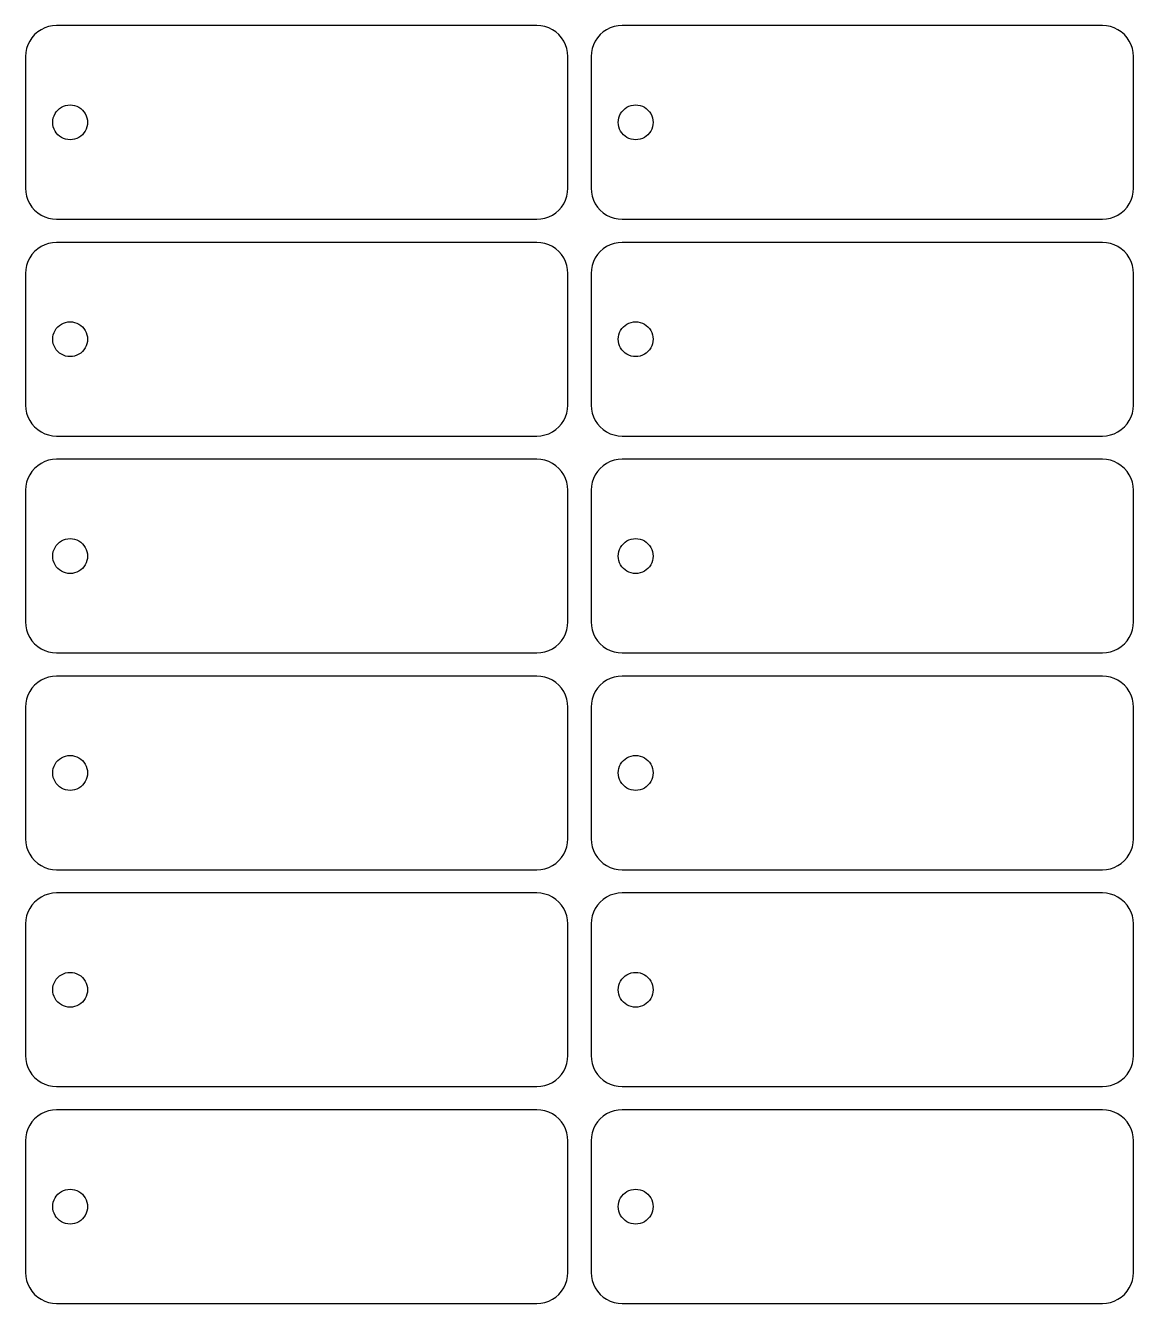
# Model space of a CAD drawing. Header units: metres. Extents: x 5 to 294, y 30 to 195.
# Drawn here: x 5 to 148, y 30 to 195 of the extents above; entities that cross this region are included whole.
import ezdxf

# ---------------------------------------------------------------- set-up
doc = ezdxf.new("R2010")
doc.units = ezdxf.units.M

msp = doc.modelspace()

# ---------------------------------------------------------------- linework, layer by layer
for p, q in [((7.96472, 194.864), (7.46927, 194.696)), ((8.47789, 194.966), (7.96472, 194.864)), ((9, 195), (8.47789, 194.966)), ((71, 195), (9, 195)), ((71.5221, 194.966), (71, 195)), ((72.0353, 194.864), (71.5221, 194.966)), ((72.5307, 194.696), (72.0353, 194.864)), ((80.9647, 194.864), (80.4693, 194.696)), ((81.4779, 194.966), (80.9647, 194.864)), ((82, 195), (81.4779, 194.966)), ((144, 195), (82, 195)), ((144.522, 194.966), (144, 195)), ((145.035, 194.864), (144.522, 194.966)), ((145.531, 194.696), (145.035, 194.864)), ((5.82658, 193.435), (5.5359, 193)), ((6.17157, 193.828), (5.82658, 193.435)), ((6.56496, 194.173), (6.17157, 193.828)), ((7, 194.464), (6.56496, 194.173)), ((7.46927, 194.696), (7, 194.464)), ((73, 194.464), (72.5307, 194.696)), ((73.435, 194.173), (73, 194.464)), ((73.8284, 193.828), (73.435, 194.173)), ((74.1734, 193.435), (73.8284, 193.828)), ((74.4641, 193), (74.1734, 193.435)), ((78.8266, 193.435), (78.5359, 193)), ((79.1716, 193.828), (78.8266, 193.435)), ((79.565, 194.173), (79.1716, 193.828)), ((80, 194.464), (79.565, 194.173)), ((80.4693, 194.696), (80, 194.464)), ((146, 194.464), (145.531, 194.696)), ((146.435, 194.173), (146, 194.464)), ((146.828, 193.828), (146.435, 194.173)), ((147.173, 193.435), (146.828, 193.828)), ((147.464, 193), (147.173, 193.435)), ((5.03423, 191.522), (5, 191)), ((5.13629, 192.035), (5.03423, 191.522)), ((5.30449, 192.531), (5.13629, 192.035)), ((5.5359, 193), (5.30449, 192.531)), ((74.6955, 192.531), (74.4641, 193)), ((74.8637, 192.035), (74.6955, 192.531)), ((74.9658, 191.522), (74.8637, 192.035)), ((75, 191), (74.9658, 191.522)), ((78.0342, 191.522), (78, 191)), ((78.1363, 192.035), (78.0342, 191.522)), ((78.3045, 192.531), (78.1363, 192.035)), ((78.5359, 193), (78.3045, 192.531)), ((147.696, 192.531), (147.464, 193)), ((147.864, 192.035), (147.696, 192.531)), ((147.966, 191.522), (147.864, 192.035)), ((148, 191), (147.966, 191.522)), ((5, 191), (5, 174)), ((75, 174), (75, 191)), ((78, 191), (78, 174)), ((148, 174), (148, 191)), ((8.57666, 183.082), (8.67126, 183.361)), ((8.67126, 183.361), (8.80144, 183.625)), ((8.80144, 183.625), (8.96495, 183.87)), ((8.96495, 183.87), (9.159, 184.091)), ((9.159, 184.091), (9.38028, 184.285)), ((9.38028, 184.285), (9.625, 184.449)), ((9.625, 184.449), (9.88896, 184.579)), ((9.88896, 184.579), (10.1676, 184.673)), ((10.1676, 184.673), (10.4563, 184.731)), ((10.4563, 184.731), (10.75, 184.75)), ((10.75, 184.75), (11.0437, 184.731)), ((11.0437, 184.731), (11.3323, 184.673)), ((11.3323, 184.673), (11.611, 184.579)), ((11.611, 184.579), (11.875, 184.449)), ((11.875, 184.449), (12.1197, 184.285)), ((12.1197, 184.285), (12.341, 184.091)), ((12.341, 184.091), (12.535, 183.87)), ((12.535, 183.87), (12.6985, 183.625)), ((12.6985, 183.625), (12.8287, 183.361)), ((12.8287, 183.361), (12.9233, 183.082)), ((81.5767, 183.082), (81.6713, 183.361)), ((81.6713, 183.361), (81.8014, 183.625)), ((81.8014, 183.625), (81.965, 183.87)), ((81.965, 183.87), (82.159, 184.091)), ((82.159, 184.091), (82.3803, 184.285)), ((82.3803, 184.285), (82.625, 184.449)), ((82.625, 184.449), (82.889, 184.579)), ((82.889, 184.579), (83.1676, 184.673)), ((83.1676, 184.673), (83.4563, 184.731)), ((83.4563, 184.731), (83.75, 184.75)), ((83.75, 184.75), (84.0437, 184.731)), ((84.0437, 184.731), (84.3323, 184.673)), ((84.3323, 184.673), (84.611, 184.579)), ((84.611, 184.579), (84.875, 184.449)), ((84.875, 184.449), (85.1197, 184.285)), ((85.1197, 184.285), (85.341, 184.091)), ((85.341, 184.091), (85.535, 183.87)), ((85.535, 183.87), (85.6985, 183.625)), ((85.6985, 183.625), (85.8287, 183.361)), ((85.8287, 183.361), (85.9233, 183.082)), ((8.5, 182.5), (8.51924, 182.794)), ((8.51924, 182.206), (8.5, 182.5)), ((8.51924, 182.794), (8.57666, 183.082)), ((8.57666, 181.918), (8.51924, 182.206)), ((8.67126, 181.639), (8.57666, 181.918)), ((8.80144, 181.375), (8.67126, 181.639)), ((12.8287, 181.639), (12.6985, 181.375)), ((12.9233, 181.918), (12.8287, 181.639)), ((12.9233, 183.082), (12.9807, 182.794)), ((12.9807, 182.206), (12.9233, 181.918)), ((12.9807, 182.794), (13, 182.5)), ((13, 182.5), (12.9807, 182.206)), ((81.5, 182.5), (81.5192, 182.794)), ((81.5192, 182.206), (81.5, 182.5)), ((81.5192, 182.794), (81.5767, 183.082)), ((81.5767, 181.918), (81.5192, 182.206)), ((81.6713, 181.639), (81.5767, 181.918)), ((81.8014, 181.375), (81.6713, 181.639)), ((85.8287, 181.639), (85.6985, 181.375)), ((85.9233, 181.918), (85.8287, 181.639)), ((85.9233, 183.082), (85.9807, 182.794)), ((85.9807, 182.206), (85.9233, 181.918)), ((85.9807, 182.794), (86, 182.5)), ((86, 182.5), (85.9807, 182.206)), ((8.96495, 181.13), (8.80144, 181.375)), ((9.159, 180.909), (8.96495, 181.13)), ((9.38028, 180.715), (9.159, 180.909)), ((9.625, 180.551), (9.38028, 180.715)), ((9.88896, 180.421), (9.625, 180.551)), ((10.1676, 180.327), (9.88896, 180.421)), ((10.4563, 180.269), (10.1676, 180.327)), ((10.75, 180.25), (10.4563, 180.269)), ((11.0437, 180.269), (10.75, 180.25)), ((11.3323, 180.327), (11.0437, 180.269)), ((11.611, 180.421), (11.3323, 180.327)), ((11.875, 180.551), (11.611, 180.421)), ((12.1197, 180.715), (11.875, 180.551)), ((12.341, 180.909), (12.1197, 180.715)), ((12.535, 181.13), (12.341, 180.909)), ((12.6985, 181.375), (12.535, 181.13)), ((81.965, 181.13), (81.8014, 181.375)), ((82.159, 180.909), (81.965, 181.13)), ((82.3803, 180.715), (82.159, 180.909)), ((82.625, 180.551), (82.3803, 180.715)), ((82.889, 180.421), (82.625, 180.551)), ((83.1676, 180.327), (82.889, 180.421)), ((83.4563, 180.269), (83.1676, 180.327)), ((83.75, 180.25), (83.4563, 180.269)), ((84.0437, 180.269), (83.75, 180.25)), ((84.3323, 180.327), (84.0437, 180.269)), ((84.611, 180.421), (84.3323, 180.327)), ((84.875, 180.551), (84.611, 180.421)), ((85.1197, 180.715), (84.875, 180.551)), ((85.341, 180.909), (85.1197, 180.715)), ((85.535, 181.13), (85.341, 180.909)), ((85.6985, 181.375), (85.535, 181.13)), ((5, 174), (5.03423, 173.478)), ((5.03423, 173.478), (5.13629, 172.965)), ((74.8637, 172.965), (74.9658, 173.478)), ((74.9658, 173.478), (75, 174)), ((78, 174), (78.0342, 173.478)), ((78.0342, 173.478), (78.1363, 172.965)), ((147.864, 172.965), (147.966, 173.478)), ((147.966, 173.478), (148, 174)), ((5.13629, 172.965), (5.30449, 172.469)), ((5.30449, 172.469), (5.5359, 172)), ((5.5359, 172), (5.82658, 171.565)), ((74.1734, 171.565), (74.4641, 172)), ((74.4641, 172), (74.6955, 172.469)), ((74.6955, 172.469), (74.8637, 172.965)), ((78.1363, 172.965), (78.3045, 172.469)), ((78.3045, 172.469), (78.5359, 172)), ((78.5359, 172), (78.8266, 171.565)), ((147.173, 171.565), (147.464, 172)), ((147.464, 172), (147.696, 172.469)), ((147.696, 172.469), (147.864, 172.965)), ((5.82658, 171.565), (6.17157, 171.172)), ((6.17157, 171.172), (6.56496, 170.827)), ((6.56496, 170.827), (7, 170.536)), ((7, 170.536), (7.46927, 170.304)), ((7.46927, 170.304), (7.96472, 170.136)), ((7.96472, 170.136), (8.47789, 170.034)), ((8.47789, 170.034), (9, 170)), ((9, 170), (71, 170)), ((71, 170), (71.5221, 170.034)), ((71.5221, 170.034), (72.0353, 170.136)), ((72.0353, 170.136), (72.5307, 170.304)), ((72.5307, 170.304), (73, 170.536)), ((73, 170.536), (73.435, 170.827)), ((73.435, 170.827), (73.8284, 171.172)), ((73.8284, 171.172), (74.1734, 171.565)), ((78.8266, 171.565), (79.1716, 171.172)), ((79.1716, 171.172), (79.565, 170.827)), ((79.565, 170.827), (80, 170.536)), ((80, 170.536), (80.4693, 170.304)), ((80.4693, 170.304), (80.9647, 170.136)), ((80.9647, 170.136), (81.4779, 170.034)), ((81.4779, 170.034), (82, 170)), ((82, 170), (144, 170)), ((144, 170), (144.522, 170.034)), ((144.522, 170.034), (145.035, 170.136)), ((145.035, 170.136), (145.531, 170.304)), ((145.531, 170.304), (146, 170.536)), ((146, 170.536), (146.435, 170.827)), ((146.435, 170.827), (146.828, 171.172)), ((146.828, 171.172), (147.173, 171.565)), ((7.46927, 166.696), (7, 166.464)), ((7.96472, 166.864), (7.46927, 166.696)), ((8.47789, 166.966), (7.96472, 166.864)), ((9, 167), (8.47789, 166.966)), ((71, 167), (9, 167)), ((71.5221, 166.966), (71, 167)), ((72.0353, 166.864), (71.5221, 166.966)), ((72.5307, 166.696), (72.0353, 166.864)), ((73, 166.464), (72.5307, 166.696)), ((80.4693, 166.696), (80, 166.464)), ((80.9647, 166.864), (80.4693, 166.696)), ((81.4779, 166.966), (80.9647, 166.864)), ((82, 167), (81.4779, 166.966)), ((144, 167), (82, 167)), ((144.522, 166.966), (144, 167)), ((145.035, 166.864), (144.522, 166.966)), ((145.531, 166.696), (145.035, 166.864)), ((146, 166.464), (145.531, 166.696)), ((5.5359, 165), (5.30449, 164.531)), ((5.82658, 165.435), (5.5359, 165)), ((6.17157, 165.828), (5.82658, 165.435)), ((6.56496, 166.173), (6.17157, 165.828)), ((7, 166.464), (6.56496, 166.173)), ((73.435, 166.173), (73, 166.464)), ((73.8284, 165.828), (73.435, 166.173)), ((74.1734, 165.435), (73.8284, 165.828)), ((74.4641, 165), (74.1734, 165.435)), ((74.6955, 164.531), (74.4641, 165)), ((78.5359, 165), (78.3045, 164.531)), ((78.8266, 165.435), (78.5359, 165)), ((79.1716, 165.828), (78.8266, 165.435)), ((79.565, 166.173), (79.1716, 165.828)), ((80, 166.464), (79.565, 166.173)), ((146.435, 166.173), (146, 166.464)), ((146.828, 165.828), (146.435, 166.173)), ((147.173, 165.435), (146.828, 165.828)), ((147.464, 165), (147.173, 165.435)), ((147.696, 164.531), (147.464, 165)), ((5.03423, 163.522), (5, 163)), ((5.13629, 164.035), (5.03423, 163.522)), ((5.30449, 164.531), (5.13629, 164.035)), ((74.8637, 164.035), (74.6955, 164.531)), ((74.9658, 163.522), (74.8637, 164.035)), ((75, 163), (74.9658, 163.522)), ((78.0342, 163.522), (78, 163)), ((78.1363, 164.035), (78.0342, 163.522)), ((78.3045, 164.531), (78.1363, 164.035)), ((147.864, 164.035), (147.696, 164.531)), ((147.966, 163.522), (147.864, 164.035)), ((148, 163), (147.966, 163.522)), ((5, 163), (5, 146)), ((75, 146), (75, 163)), ((78, 163), (78, 146)), ((148, 146), (148, 163)), ((10.4563, 156.731), (10.75, 156.75)), ((10.75, 156.75), (11.0437, 156.731)), ((83.4563, 156.731), (83.75, 156.75)), ((83.75, 156.75), (84.0437, 156.731)), ((8.57666, 155.082), (8.67126, 155.361)), ((8.67126, 155.361), (8.80144, 155.625)), ((8.80144, 155.625), (8.96495, 155.87)), ((8.96495, 155.87), (9.159, 156.091)), ((9.159, 156.091), (9.38028, 156.285)), ((9.38028, 156.285), (9.625, 156.449)), ((9.625, 156.449), (9.88896, 156.579)), ((9.88896, 156.579), (10.1676, 156.673)), ((10.1676, 156.673), (10.4563, 156.731)), ((11.0437, 156.731), (11.3323, 156.673)), ((11.3323, 156.673), (11.611, 156.579)), ((11.611, 156.579), (11.875, 156.449)), ((11.875, 156.449), (12.1197, 156.285)), ((12.1197, 156.285), (12.341, 156.091)), ((12.341, 156.091), (12.535, 155.87)), ((12.535, 155.87), (12.6985, 155.625)), ((12.6985, 155.625), (12.8287, 155.361)), ((12.8287, 155.361), (12.9233, 155.082)), ((81.5767, 155.082), (81.6713, 155.361)), ((81.6713, 155.361), (81.8014, 155.625)), ((81.8014, 155.625), (81.965, 155.87)), ((81.965, 155.87), (82.159, 156.091)), ((82.159, 156.091), (82.3803, 156.285)), ((82.3803, 156.285), (82.625, 156.449)), ((82.625, 156.449), (82.889, 156.579)), ((82.889, 156.579), (83.1676, 156.673)), ((83.1676, 156.673), (83.4563, 156.731)), ((84.0437, 156.731), (84.3323, 156.673)), ((84.3323, 156.673), (84.611, 156.579)), ((84.611, 156.579), (84.875, 156.449)), ((84.875, 156.449), (85.1197, 156.285)), ((85.1197, 156.285), (85.341, 156.091)), ((85.341, 156.091), (85.535, 155.87)), ((85.535, 155.87), (85.6985, 155.625)), ((85.6985, 155.625), (85.8287, 155.361)), ((85.8287, 155.361), (85.9233, 155.082)), ((8.5, 154.5), (8.51924, 154.794)), ((8.51924, 154.206), (8.5, 154.5)), ((8.51924, 154.794), (8.57666, 155.082)), ((8.57666, 153.918), (8.51924, 154.206)), ((8.67126, 153.639), (8.57666, 153.918)), ((8.80144, 153.375), (8.67126, 153.639)), ((12.8287, 153.639), (12.6985, 153.375)), ((12.9233, 153.918), (12.8287, 153.639)), ((12.9233, 155.082), (12.9807, 154.794)), ((12.9807, 154.206), (12.9233, 153.918)), ((12.9807, 154.794), (13, 154.5)), ((13, 154.5), (12.9807, 154.206)), ((81.5, 154.5), (81.5192, 154.794)), ((81.5192, 154.206), (81.5, 154.5)), ((81.5192, 154.794), (81.5767, 155.082)), ((81.5767, 153.918), (81.5192, 154.206)), ((81.6713, 153.639), (81.5767, 153.918)), ((81.8014, 153.375), (81.6713, 153.639)), ((85.8287, 153.639), (85.6985, 153.375)), ((85.9233, 153.918), (85.8287, 153.639)), ((85.9233, 155.082), (85.9807, 154.794)), ((85.9807, 154.206), (85.9233, 153.918)), ((85.9807, 154.794), (86, 154.5)), ((86, 154.5), (85.9807, 154.206)), ((8.96495, 153.13), (8.80144, 153.375)), ((9.159, 152.909), (8.96495, 153.13)), ((9.38028, 152.715), (9.159, 152.909)), ((9.625, 152.551), (9.38028, 152.715)), ((9.88896, 152.421), (9.625, 152.551)), ((10.1676, 152.327), (9.88896, 152.421)), ((10.4563, 152.269), (10.1676, 152.327)), ((10.75, 152.25), (10.4563, 152.269)), ((11.0437, 152.269), (10.75, 152.25)), ((11.3323, 152.327), (11.0437, 152.269)), ((11.611, 152.421), (11.3323, 152.327)), ((11.875, 152.551), (11.611, 152.421)), ((12.1197, 152.715), (11.875, 152.551)), ((12.341, 152.909), (12.1197, 152.715)), ((12.535, 153.13), (12.341, 152.909)), ((12.6985, 153.375), (12.535, 153.13)), ((81.965, 153.13), (81.8014, 153.375)), ((82.159, 152.909), (81.965, 153.13)), ((82.3803, 152.715), (82.159, 152.909)), ((82.625, 152.551), (82.3803, 152.715)), ((82.889, 152.421), (82.625, 152.551)), ((83.1676, 152.327), (82.889, 152.421)), ((83.4563, 152.269), (83.1676, 152.327)), ((83.75, 152.25), (83.4563, 152.269)), ((84.0437, 152.269), (83.75, 152.25)), ((84.3323, 152.327), (84.0437, 152.269)), ((84.611, 152.421), (84.3323, 152.327)), ((84.875, 152.551), (84.611, 152.421)), ((85.1197, 152.715), (84.875, 152.551)), ((85.341, 152.909), (85.1197, 152.715)), ((85.535, 153.13), (85.341, 152.909)), ((85.6985, 153.375), (85.535, 153.13)), ((5, 146), (5.03423, 145.478)), ((5.03423, 145.478), (5.13629, 144.965)), ((74.8637, 144.965), (74.9658, 145.478)), ((74.9658, 145.478), (75, 146)), ((78, 146), (78.0342, 145.478)), ((78.0342, 145.478), (78.1363, 144.965)), ((147.864, 144.965), (147.966, 145.478)), ((147.966, 145.478), (148, 146)), ((5.13629, 144.965), (5.30449, 144.469)), ((5.30449, 144.469), (5.5359, 144)), ((5.5359, 144), (5.82658, 143.565)), ((5.82658, 143.565), (6.17157, 143.172)), ((73.8284, 143.172), (74.1734, 143.565)), ((74.1734, 143.565), (74.4641, 144)), ((74.4641, 144), (74.6955, 144.469)), ((74.6955, 144.469), (74.8637, 144.965)), ((78.1363, 144.965), (78.3045, 144.469)), ((78.3045, 144.469), (78.5359, 144)), ((78.5359, 144), (78.8266, 143.565)), ((78.8266, 143.565), (79.1716, 143.172)), ((146.828, 143.172), (147.173, 143.565)), ((147.173, 143.565), (147.464, 144)), ((147.464, 144), (147.696, 144.469)), ((147.696, 144.469), (147.864, 144.965)), ((6.17157, 143.172), (6.56496, 142.827)), ((6.56496, 142.827), (7, 142.536)), ((7, 142.536), (7.46927, 142.304)), ((7.46927, 142.304), (7.96472, 142.136)), ((7.96472, 142.136), (8.47789, 142.034)), ((8.47789, 142.034), (9, 142)), ((9, 142), (71, 142)), ((71, 142), (71.5221, 142.034)), ((71.5221, 142.034), (72.0353, 142.136)), ((72.0353, 142.136), (72.5307, 142.304)), ((72.5307, 142.304), (73, 142.536)), ((73, 142.536), (73.435, 142.827)), ((73.435, 142.827), (73.8284, 143.172)), ((79.1716, 143.172), (79.565, 142.827)), ((79.565, 142.827), (80, 142.536)), ((80, 142.536), (80.4693, 142.304)), ((80.4693, 142.304), (80.9647, 142.136)), ((80.9647, 142.136), (81.4779, 142.034)), ((81.4779, 142.034), (82, 142)), ((82, 142), (144, 142)), ((144, 142), (144.522, 142.034)), ((144.522, 142.034), (145.035, 142.136)), ((145.035, 142.136), (145.531, 142.304)), ((145.531, 142.304), (146, 142.536)), ((146, 142.536), (146.435, 142.827)), ((146.435, 142.827), (146.828, 143.172)), ((7.46927, 138.696), (7, 138.464)), ((7.96472, 138.864), (7.46927, 138.696)), ((8.47789, 138.966), (7.96472, 138.864)), ((9, 139), (8.47789, 138.966)), ((71, 139), (9, 139)), ((71.5221, 138.966), (71, 139)), ((72.0353, 138.864), (71.5221, 138.966)), ((72.5307, 138.696), (72.0353, 138.864)), ((73, 138.464), (72.5307, 138.696)), ((80.4693, 138.696), (80, 138.464)), ((80.9647, 138.864), (80.4693, 138.696)), ((81.4779, 138.966), (80.9647, 138.864)), ((82, 139), (81.4779, 138.966)), ((144, 139), (82, 139)), ((144.522, 138.966), (144, 139)), ((145.035, 138.864), (144.522, 138.966)), ((145.531, 138.696), (145.035, 138.864)), ((146, 138.464), (145.531, 138.696)), ((5.5359, 137), (5.30449, 136.531)), ((5.82658, 137.435), (5.5359, 137)), ((6.17157, 137.828), (5.82658, 137.435)), ((6.56496, 138.173), (6.17157, 137.828)), ((7, 138.464), (6.56496, 138.173)), ((73.435, 138.173), (73, 138.464)), ((73.8284, 137.828), (73.435, 138.173)), ((74.1734, 137.435), (73.8284, 137.828)), ((74.4641, 137), (74.1734, 137.435)), ((74.6955, 136.531), (74.4641, 137)), ((78.5359, 137), (78.3045, 136.531)), ((78.8266, 137.435), (78.5359, 137)), ((79.1716, 137.828), (78.8266, 137.435)), ((79.565, 138.173), (79.1716, 137.828)), ((80, 138.464), (79.565, 138.173)), ((146.435, 138.173), (146, 138.464)), ((146.828, 137.828), (146.435, 138.173)), ((147.173, 137.435), (146.828, 137.828)), ((147.464, 137), (147.173, 137.435)), ((147.696, 136.531), (147.464, 137)), ((5.03423, 135.522), (5, 135)), ((5.13629, 136.035), (5.03423, 135.522)), ((5.30449, 136.531), (5.13629, 136.035)), ((74.8637, 136.035), (74.6955, 136.531)), ((74.9658, 135.522), (74.8637, 136.035)), ((75, 135), (74.9658, 135.522)), ((78.0342, 135.522), (78, 135)), ((78.1363, 136.035), (78.0342, 135.522)), ((78.3045, 136.531), (78.1363, 136.035)), ((147.864, 136.035), (147.696, 136.531)), ((147.966, 135.522), (147.864, 136.035)), ((148, 135), (147.966, 135.522)), ((5, 135), (5, 118)), ((75, 118), (75, 135)), ((78, 135), (78, 118)), ((148, 118), (148, 135)), ((10.1676, 128.673), (10.4563, 128.731)), ((10.4563, 128.731), (10.75, 128.75)), ((10.75, 128.75), (11.0437, 128.731)), ((11.0437, 128.731), (11.3323, 128.673)), ((83.1676, 128.673), (83.4563, 128.731)), ((83.4563, 128.731), (83.75, 128.75)), ((83.75, 128.75), (84.0437, 128.731)), ((84.0437, 128.731), (84.3323, 128.673)), ((8.51924, 126.794), (8.57666, 127.082)), ((8.57666, 127.082), (8.67126, 127.361)), ((8.67126, 127.361), (8.80144, 127.625)), ((8.80144, 127.625), (8.96495, 127.87)), ((8.96495, 127.87), (9.159, 128.091)), ((9.159, 128.091), (9.38028, 128.285)), ((9.38028, 128.285), (9.625, 128.449)), ((9.625, 128.449), (9.88896, 128.579)), ((9.88896, 128.579), (10.1676, 128.673)), ((11.3323, 128.673), (11.611, 128.579)), ((11.611, 128.579), (11.875, 128.449)), ((11.875, 128.449), (12.1197, 128.285)), ((12.1197, 128.285), (12.341, 128.091)), ((12.341, 128.091), (12.535, 127.87)), ((12.535, 127.87), (12.6985, 127.625)), ((12.6985, 127.625), (12.8287, 127.361)), ((12.8287, 127.361), (12.9233, 127.082)), ((12.9233, 127.082), (12.9807, 126.794)), ((81.5192, 126.794), (81.5767, 127.082)), ((81.5767, 127.082), (81.6713, 127.361)), ((81.6713, 127.361), (81.8014, 127.625)), ((81.8014, 127.625), (81.965, 127.87)), ((81.965, 127.87), (82.159, 128.091)), ((82.159, 128.091), (82.3803, 128.285)), ((82.3803, 128.285), (82.625, 128.449)), ((82.625, 128.449), (82.889, 128.579)), ((82.889, 128.579), (83.1676, 128.673)), ((84.3323, 128.673), (84.611, 128.579)), ((84.611, 128.579), (84.875, 128.449)), ((84.875, 128.449), (85.1197, 128.285)), ((85.1197, 128.285), (85.341, 128.091)), ((85.341, 128.091), (85.535, 127.87)), ((85.535, 127.87), (85.6985, 127.625)), ((85.6985, 127.625), (85.8287, 127.361)), ((85.8287, 127.361), (85.9233, 127.082)), ((85.9233, 127.082), (85.9807, 126.794)), ((8.5, 126.5), (8.51924, 126.794)), ((8.51924, 126.206), (8.5, 126.5)), ((8.57666, 125.918), (8.51924, 126.206)), ((8.67126, 125.639), (8.57666, 125.918)), ((8.80144, 125.375), (8.67126, 125.639)), ((12.8287, 125.639), (12.6985, 125.375)), ((12.9233, 125.918), (12.8287, 125.639)), ((12.9807, 126.206), (12.9233, 125.918)), ((12.9807, 126.794), (13, 126.5)), ((13, 126.5), (12.9807, 126.206)), ((81.5, 126.5), (81.5192, 126.794)), ((81.5192, 126.206), (81.5, 126.5)), ((81.5767, 125.918), (81.5192, 126.206)), ((81.6713, 125.639), (81.5767, 125.918)), ((81.8014, 125.375), (81.6713, 125.639)), ((85.8287, 125.639), (85.6985, 125.375)), ((85.9233, 125.918), (85.8287, 125.639)), ((85.9807, 126.206), (85.9233, 125.918)), ((85.9807, 126.794), (86, 126.5)), ((86, 126.5), (85.9807, 126.206)), ((8.96495, 125.13), (8.80144, 125.375)), ((9.159, 124.909), (8.96495, 125.13)), ((9.38028, 124.715), (9.159, 124.909)), ((9.625, 124.551), (9.38028, 124.715)), ((9.88896, 124.421), (9.625, 124.551)), ((10.1676, 124.327), (9.88896, 124.421)), ((10.4563, 124.269), (10.1676, 124.327)), ((10.75, 124.25), (10.4563, 124.269)), ((11.0437, 124.269), (10.75, 124.25)), ((11.3323, 124.327), (11.0437, 124.269)), ((11.611, 124.421), (11.3323, 124.327)), ((11.875, 124.551), (11.611, 124.421)), ((12.1197, 124.715), (11.875, 124.551)), ((12.341, 124.909), (12.1197, 124.715)), ((12.535, 125.13), (12.341, 124.909)), ((12.6985, 125.375), (12.535, 125.13)), ((81.965, 125.13), (81.8014, 125.375)), ((82.159, 124.909), (81.965, 125.13)), ((82.3803, 124.715), (82.159, 124.909)), ((82.625, 124.551), (82.3803, 124.715)), ((82.889, 124.421), (82.625, 124.551)), ((83.1676, 124.327), (82.889, 124.421)), ((83.4563, 124.269), (83.1676, 124.327)), ((83.75, 124.25), (83.4563, 124.269)), ((84.0437, 124.269), (83.75, 124.25)), ((84.3323, 124.327), (84.0437, 124.269)), ((84.611, 124.421), (84.3323, 124.327)), ((84.875, 124.551), (84.611, 124.421)), ((85.1197, 124.715), (84.875, 124.551)), ((85.341, 124.909), (85.1197, 124.715)), ((85.535, 125.13), (85.341, 124.909)), ((85.6985, 125.375), (85.535, 125.13)), ((5, 118), (5.03423, 117.478)), ((5.03423, 117.478), (5.13629, 116.965)), ((74.8637, 116.965), (74.9658, 117.478)), ((74.9658, 117.478), (75, 118)), ((78, 118), (78.0342, 117.478)), ((78.0342, 117.478), (78.1363, 116.965)), ((147.864, 116.965), (147.966, 117.478)), ((147.966, 117.478), (148, 118)), ((5.13629, 116.965), (5.30449, 116.469)), ((5.30449, 116.469), (5.5359, 116)), ((5.5359, 116), (5.82658, 115.565)), ((5.82658, 115.565), (6.17157, 115.172)), ((73.8284, 115.172), (74.1734, 115.565)), ((74.1734, 115.565), (74.4641, 116)), ((74.4641, 116), (74.6955, 116.469)), ((74.6955, 116.469), (74.8637, 116.965)), ((78.1363, 116.965), (78.3045, 116.469)), ((78.3045, 116.469), (78.5359, 116)), ((78.5359, 116), (78.8266, 115.565)), ((78.8266, 115.565), (79.1716, 115.172)), ((146.828, 115.172), (147.173, 115.565)), ((147.173, 115.565), (147.464, 116)), ((147.464, 116), (147.696, 116.469)), ((147.696, 116.469), (147.864, 116.965)), ((6.17157, 115.172), (6.56496, 114.827)), ((6.56496, 114.827), (7, 114.536)), ((7, 114.536), (7.46927, 114.304)), ((7.46927, 114.304), (7.96472, 114.136)), ((7.96472, 114.136), (8.47789, 114.034)), ((8.47789, 114.034), (9, 114)), ((9, 114), (71, 114)), ((71, 114), (71.5221, 114.034)), ((71.5221, 114.034), (72.0353, 114.136)), ((72.0353, 114.136), (72.5307, 114.304)), ((72.5307, 114.304), (73, 114.536)), ((73, 114.536), (73.435, 114.827)), ((73.435, 114.827), (73.8284, 115.172)), ((79.1716, 115.172), (79.565, 114.827)), ((79.565, 114.827), (80, 114.536)), ((80, 114.536), (80.4693, 114.304)), ((80.4693, 114.304), (80.9647, 114.136)), ((80.9647, 114.136), (81.4779, 114.034)), ((81.4779, 114.034), (82, 114)), ((82, 114), (144, 114)), ((144, 114), (144.522, 114.034)), ((144.522, 114.034), (145.035, 114.136)), ((145.035, 114.136), (145.531, 114.304)), ((145.531, 114.304), (146, 114.536)), ((146, 114.536), (146.435, 114.827)), ((146.435, 114.827), (146.828, 115.172)), ((7.46927, 110.696), (7, 110.464)), ((7.96472, 110.864), (7.46927, 110.696)), ((8.47789, 110.966), (7.96472, 110.864)), ((9, 111), (8.47789, 110.966)), ((71, 111), (9, 111)), ((71.5221, 110.966), (71, 111)), ((72.0353, 110.864), (71.5221, 110.966)), ((72.5307, 110.696), (72.0353, 110.864)), ((73, 110.464), (72.5307, 110.696)), ((80.4693, 110.696), (80, 110.464)), ((80.9647, 110.864), (80.4693, 110.696)), ((81.4779, 110.966), (80.9647, 110.864)), ((82, 111), (81.4779, 110.966)), ((144, 111), (82, 111)), ((144.522, 110.966), (144, 111)), ((145.035, 110.864), (144.522, 110.966)), ((145.531, 110.696), (145.035, 110.864)), ((146, 110.464), (145.531, 110.696)), ((5.5359, 109), (5.30449, 108.531)), ((5.82658, 109.435), (5.5359, 109)), ((6.17157, 109.828), (5.82658, 109.435)), ((6.56496, 110.173), (6.17157, 109.828)), ((7, 110.464), (6.56496, 110.173)), ((73.435, 110.173), (73, 110.464)), ((73.8284, 109.828), (73.435, 110.173)), ((74.1734, 109.435), (73.8284, 109.828)), ((74.4641, 109), (74.1734, 109.435)), ((74.6955, 108.531), (74.4641, 109)), ((78.5359, 109), (78.3045, 108.531)), ((78.8266, 109.435), (78.5359, 109)), ((79.1716, 109.828), (78.8266, 109.435)), ((79.565, 110.173), (79.1716, 109.828)), ((80, 110.464), (79.565, 110.173)), ((146.435, 110.173), (146, 110.464)), ((146.828, 109.828), (146.435, 110.173)), ((147.173, 109.435), (146.828, 109.828)), ((147.464, 109), (147.173, 109.435)), ((147.696, 108.531), (147.464, 109)), ((5.03423, 107.522), (5, 107)), ((5.13629, 108.035), (5.03423, 107.522)), ((5.30449, 108.531), (5.13629, 108.035)), ((74.8637, 108.035), (74.6955, 108.531)), ((74.9658, 107.522), (74.8637, 108.035)), ((75, 107), (74.9658, 107.522)), ((78.0342, 107.522), (78, 107)), ((78.1363, 108.035), (78.0342, 107.522)), ((78.3045, 108.531), (78.1363, 108.035)), ((147.864, 108.035), (147.696, 108.531)), ((147.966, 107.522), (147.864, 108.035)), ((148, 107), (147.966, 107.522)), ((5, 107), (5, 90)), ((75, 90), (75, 107)), ((78, 107), (78, 90)), ((148, 90), (148, 107)), ((9.88896, 100.579), (10.1676, 100.673)), ((10.1676, 100.673), (10.4563, 100.731)), ((10.4563, 100.731), (10.75, 100.75)), ((10.75, 100.75), (11.0437, 100.731)), ((11.0437, 100.731), (11.3323, 100.673)), ((11.3323, 100.673), (11.611, 100.579)), ((82.889, 100.579), (83.1676, 100.673)), ((83.1676, 100.673), (83.4563, 100.731)), ((83.4563, 100.731), (83.75, 100.75)), ((83.75, 100.75), (84.0437, 100.731)), ((84.0437, 100.731), (84.3323, 100.673)), ((84.3323, 100.673), (84.611, 100.579)), ((8.51924, 98.7937), (8.57666, 99.0823)), ((8.57666, 99.0823), (8.67126, 99.361)), ((8.67126, 99.361), (8.80144, 99.625)), ((8.80144, 99.625), (8.96495, 99.8697)), ((8.96495, 99.8697), (9.159, 100.091)), ((9.159, 100.091), (9.38028, 100.285)), ((9.38028, 100.285), (9.625, 100.449)), ((9.625, 100.449), (9.88896, 100.579)), ((11.611, 100.579), (11.875, 100.449)), ((11.875, 100.449), (12.1197, 100.285)), ((12.1197, 100.285), (12.341, 100.091)), ((12.341, 100.091), (12.535, 99.8697)), ((12.535, 99.8697), (12.6985, 99.625)), ((12.6985, 99.625), (12.8287, 99.361)), ((12.8287, 99.361), (12.9233, 99.0823)), ((12.9233, 99.0823), (12.9807, 98.7937)), ((81.5192, 98.7937), (81.5767, 99.0823)), ((81.5767, 99.0823), (81.6713, 99.361)), ((81.6713, 99.361), (81.8014, 99.625)), ((81.8014, 99.625), (81.965, 99.8697)), ((81.965, 99.8697), (82.159, 100.091)), ((82.159, 100.091), (82.3803, 100.285)), ((82.3803, 100.285), (82.625, 100.449)), ((82.625, 100.449), (82.889, 100.579)), ((84.611, 100.579), (84.875, 100.449)), ((84.875, 100.449), (85.1197, 100.285)), ((85.1197, 100.285), (85.341, 100.091)), ((85.341, 100.091), (85.535, 99.8697)), ((85.535, 99.8697), (85.6985, 99.625)), ((85.6985, 99.625), (85.8287, 99.361)), ((85.8287, 99.361), (85.9233, 99.0823)), ((85.9233, 99.0823), (85.9807, 98.7937)), ((8.5, 98.5), (8.51924, 98.7937)), ((8.51924, 98.2063), (8.5, 98.5)), ((8.57666, 97.9176), (8.51924, 98.2063)), ((8.67126, 97.639), (8.57666, 97.9176)), ((8.80144, 97.375), (8.67126, 97.639)), ((8.96495, 97.1303), (8.80144, 97.375)), ((12.6985, 97.375), (12.535, 97.1303)), ((12.8287, 97.639), (12.6985, 97.375)), ((12.9233, 97.9176), (12.8287, 97.639)), ((12.9807, 98.2063), (12.9233, 97.9176)), ((12.9807, 98.7937), (13, 98.5)), ((13, 98.5), (12.9807, 98.2063)), ((81.5, 98.5), (81.5192, 98.7937)), ((81.5192, 98.2063), (81.5, 98.5)), ((81.5767, 97.9176), (81.5192, 98.2063)), ((81.6713, 97.639), (81.5767, 97.9176)), ((81.8014, 97.375), (81.6713, 97.639)), ((81.965, 97.1303), (81.8014, 97.375)), ((85.6985, 97.375), (85.535, 97.1303)), ((85.8287, 97.639), (85.6985, 97.375)), ((85.9233, 97.9176), (85.8287, 97.639)), ((85.9807, 98.2063), (85.9233, 97.9176)), ((85.9807, 98.7937), (86, 98.5)), ((86, 98.5), (85.9807, 98.2063)), ((9.159, 96.909), (8.96495, 97.1303)), ((9.38028, 96.715), (9.159, 96.909)), ((9.625, 96.5514), (9.38028, 96.715)), ((9.88896, 96.4213), (9.625, 96.5514)), ((10.1676, 96.3267), (9.88896, 96.4213)), ((10.4563, 96.2692), (10.1676, 96.3267)), ((10.75, 96.25), (10.4563, 96.2692)), ((11.0437, 96.2692), (10.75, 96.25)), ((11.3323, 96.3267), (11.0437, 96.2692)), ((11.611, 96.4213), (11.3323, 96.3267)), ((11.875, 96.5514), (11.611, 96.4213)), ((12.1197, 96.715), (11.875, 96.5514)), ((12.341, 96.909), (12.1197, 96.715)), ((12.535, 97.1303), (12.341, 96.909)), ((82.159, 96.909), (81.965, 97.1303)), ((82.3803, 96.715), (82.159, 96.909)), ((82.625, 96.5514), (82.3803, 96.715)), ((82.889, 96.4213), (82.625, 96.5514)), ((83.1676, 96.3267), (82.889, 96.4213)), ((83.4563, 96.2692), (83.1676, 96.3267)), ((83.75, 96.25), (83.4563, 96.2692)), ((84.0437, 96.2692), (83.75, 96.25)), ((84.3323, 96.3267), (84.0437, 96.2692)), ((84.611, 96.4213), (84.3323, 96.3267)), ((84.875, 96.5514), (84.611, 96.4213)), ((85.1197, 96.715), (84.875, 96.5514)), ((85.341, 96.909), (85.1197, 96.715)), ((85.535, 97.1303), (85.341, 96.909)), ((5, 90), (5.03423, 89.4779)), ((5.03423, 89.4779), (5.13629, 88.9647)), ((74.8637, 88.9647), (74.9658, 89.4779)), ((74.9658, 89.4779), (75, 90)), ((78, 90), (78.0342, 89.4779)), ((78.0342, 89.4779), (78.1363, 88.9647)), ((147.864, 88.9647), (147.966, 89.4779)), ((147.966, 89.4779), (148, 90)), ((5.13629, 88.9647), (5.30449, 88.4693)), ((5.30449, 88.4693), (5.5359, 88)), ((5.5359, 88), (5.82658, 87.565)), ((5.82658, 87.565), (6.17157, 87.1716)), ((73.8284, 87.1716), (74.1734, 87.565)), ((74.1734, 87.565), (74.4641, 88)), ((74.4641, 88), (74.6955, 88.4693)), ((74.6955, 88.4693), (74.8637, 88.9647)), ((78.1363, 88.9647), (78.3045, 88.4693)), ((78.3045, 88.4693), (78.5359, 88)), ((78.5359, 88), (78.8266, 87.565)), ((78.8266, 87.565), (79.1716, 87.1716)), ((146.828, 87.1716), (147.173, 87.565)), ((147.173, 87.565), (147.464, 88)), ((147.464, 88), (147.696, 88.4693)), ((147.696, 88.4693), (147.864, 88.9647)), ((6.17157, 87.1716), (6.56496, 86.8266)), ((6.56496, 86.8266), (7, 86.5359)), ((7, 86.5359), (7.46927, 86.3045)), ((7.46927, 86.3045), (7.96472, 86.1363)), ((7.96472, 86.1363), (8.47789, 86.0342)), ((8.47789, 86.0342), (9, 86)), ((9, 86), (71, 86)), ((71, 86), (71.5221, 86.0342)), ((71.5221, 86.0342), (72.0353, 86.1363)), ((72.0353, 86.1363), (72.5307, 86.3045)), ((72.5307, 86.3045), (73, 86.5359)), ((73, 86.5359), (73.435, 86.8266)), ((73.435, 86.8266), (73.8284, 87.1716)), ((79.1716, 87.1716), (79.565, 86.8266)), ((79.565, 86.8266), (80, 86.5359)), ((80, 86.5359), (80.4693, 86.3045)), ((80.4693, 86.3045), (80.9647, 86.1363)), ((80.9647, 86.1363), (81.4779, 86.0342)), ((81.4779, 86.0342), (82, 86)), ((82, 86), (144, 86)), ((144, 86), (144.522, 86.0342)), ((144.522, 86.0342), (145.035, 86.1363)), ((145.035, 86.1363), (145.531, 86.3045)), ((145.531, 86.3045), (146, 86.5359)), ((146, 86.5359), (146.435, 86.8266)), ((146.435, 86.8266), (146.828, 87.1716)), ((7.46927, 82.6955), (7, 82.4641)), ((7.96472, 82.8637), (7.46927, 82.6955)), ((8.47789, 82.9658), (7.96472, 82.8637)), ((9, 83), (8.47789, 82.9658)), ((71, 83), (9, 83)), ((71.5221, 82.9658), (71, 83)), ((72.0353, 82.8637), (71.5221, 82.9658)), ((72.5307, 82.6955), (72.0353, 82.8637)), ((73, 82.4641), (72.5307, 82.6955)), ((80.4693, 82.6955), (80, 82.4641)), ((80.9647, 82.8637), (80.4693, 82.6955)), ((81.4779, 82.9658), (80.9647, 82.8637)), ((82, 83), (81.4779, 82.9658)), ((144, 83), (82, 83)), ((144.522, 82.9658), (144, 83)), ((145.035, 82.8637), (144.522, 82.9658)), ((145.531, 82.6955), (145.035, 82.8637)), ((146, 82.4641), (145.531, 82.6955)), ((5.5359, 81), (5.30449, 80.5307)), ((5.82658, 81.435), (5.5359, 81)), ((6.17157, 81.8284), (5.82658, 81.435)), ((6.56496, 82.1734), (6.17157, 81.8284)), ((7, 82.4641), (6.56496, 82.1734)), ((73.435, 82.1734), (73, 82.4641)), ((73.8284, 81.8284), (73.435, 82.1734)), ((74.1734, 81.435), (73.8284, 81.8284)), ((74.4641, 81), (74.1734, 81.435)), ((74.6955, 80.5307), (74.4641, 81)), ((78.5359, 81), (78.3045, 80.5307)), ((78.8266, 81.435), (78.5359, 81)), ((79.1716, 81.8284), (78.8266, 81.435)), ((79.565, 82.1734), (79.1716, 81.8284)), ((80, 82.4641), (79.565, 82.1734)), ((146.435, 82.1734), (146, 82.4641)), ((146.828, 81.8284), (146.435, 82.1734)), ((147.173, 81.435), (146.828, 81.8284)), ((147.464, 81), (147.173, 81.435)), ((147.696, 80.5307), (147.464, 81)), ((5.03423, 79.5221), (5, 79)), ((5.13629, 80.0353), (5.03423, 79.5221)), ((5.30449, 80.5307), (5.13629, 80.0353)), ((74.8637, 80.0353), (74.6955, 80.5307)), ((74.9658, 79.5221), (74.8637, 80.0353)), ((75, 79), (74.9658, 79.5221)), ((78.0342, 79.5221), (78, 79)), ((78.1363, 80.0353), (78.0342, 79.5221)), ((78.3045, 80.5307), (78.1363, 80.0353)), ((147.864, 80.0353), (147.696, 80.5307)), ((147.966, 79.5221), (147.864, 80.0353)), ((148, 79), (147.966, 79.5221)), ((5, 79), (5, 62)), ((75, 62), (75, 79)), ((78, 79), (78, 62)), ((148, 62), (148, 79)), ((9.88896, 72.5787), (10.1676, 72.6733)), ((10.1676, 72.6733), (10.4563, 72.7307)), ((10.4563, 72.7307), (10.75, 72.75)), ((10.75, 72.75), (11.0437, 72.7307)), ((11.0437, 72.7307), (11.3323, 72.6733)), ((11.3323, 72.6733), (11.611, 72.5787)), ((82.889, 72.5787), (83.1676, 72.6733)), ((83.1676, 72.6733), (83.4563, 72.7307)), ((83.4563, 72.7307), (83.75, 72.75)), ((83.75, 72.75), (84.0437, 72.7307)), ((84.0437, 72.7307), (84.3323, 72.6733)), ((84.3323, 72.6733), (84.611, 72.5787)), ((8.51924, 70.7937), (8.57666, 71.0823)), ((8.57666, 71.0823), (8.67126, 71.361)), ((8.67126, 71.361), (8.80144, 71.625)), ((8.80144, 71.625), (8.96495, 71.8697)), ((8.96495, 71.8697), (9.159, 72.091)), ((9.159, 72.091), (9.38028, 72.285)), ((9.38028, 72.285), (9.625, 72.4485)), ((9.625, 72.4485), (9.88896, 72.5787)), ((11.611, 72.5787), (11.875, 72.4485)), ((11.875, 72.4485), (12.1197, 72.285)), ((12.1197, 72.285), (12.341, 72.091)), ((12.341, 72.091), (12.535, 71.8697)), ((12.535, 71.8697), (12.6985, 71.625)), ((12.6985, 71.625), (12.8287, 71.361)), ((12.8287, 71.361), (12.9233, 71.0823)), ((12.9233, 71.0823), (12.9807, 70.7937)), ((81.5192, 70.7937), (81.5767, 71.0823)), ((81.5767, 71.0823), (81.6713, 71.361)), ((81.6713, 71.361), (81.8014, 71.625)), ((81.8014, 71.625), (81.965, 71.8697)), ((81.965, 71.8697), (82.159, 72.091)), ((82.159, 72.091), (82.3803, 72.285)), ((82.3803, 72.285), (82.625, 72.4485)), ((82.625, 72.4485), (82.889, 72.5787)), ((84.611, 72.5787), (84.875, 72.4485)), ((84.875, 72.4485), (85.1197, 72.285)), ((85.1197, 72.285), (85.341, 72.091)), ((85.341, 72.091), (85.535, 71.8697)), ((85.535, 71.8697), (85.6985, 71.625)), ((85.6985, 71.625), (85.8287, 71.361)), ((85.8287, 71.361), (85.9233, 71.0823)), ((85.9233, 71.0823), (85.9807, 70.7937)), ((8.5, 70.5), (8.51924, 70.7937)), ((8.51924, 70.2063), (8.5, 70.5)), ((8.57666, 69.9176), (8.51924, 70.2063)), ((8.67126, 69.639), (8.57666, 69.9176)), ((8.80144, 69.375), (8.67126, 69.639)), ((8.96495, 69.1303), (8.80144, 69.375)), ((12.6985, 69.375), (12.535, 69.1303)), ((12.8287, 69.639), (12.6985, 69.375)), ((12.9233, 69.9176), (12.8287, 69.639)), ((12.9807, 70.2063), (12.9233, 69.9176)), ((12.9807, 70.7937), (13, 70.5)), ((13, 70.5), (12.9807, 70.2063)), ((81.5, 70.5), (81.5192, 70.7937)), ((81.5192, 70.2063), (81.5, 70.5)), ((81.5767, 69.9176), (81.5192, 70.2063)), ((81.6713, 69.639), (81.5767, 69.9176)), ((81.8014, 69.375), (81.6713, 69.639)), ((81.965, 69.1303), (81.8014, 69.375)), ((85.6985, 69.375), (85.535, 69.1303)), ((85.8287, 69.639), (85.6985, 69.375)), ((85.9233, 69.9176), (85.8287, 69.639)), ((85.9807, 70.2063), (85.9233, 69.9176)), ((85.9807, 70.7937), (86, 70.5)), ((86, 70.5), (85.9807, 70.2063)), ((9.159, 68.909), (8.96495, 69.1303)), ((9.38028, 68.715), (9.159, 68.909)), ((9.625, 68.5514), (9.38028, 68.715)), ((9.88896, 68.4213), (9.625, 68.5514)), ((10.1676, 68.3267), (9.88896, 68.4213)), ((10.4563, 68.2692), (10.1676, 68.3267)), ((10.75, 68.25), (10.4563, 68.2692)), ((11.0437, 68.2692), (10.75, 68.25)), ((11.3323, 68.3267), (11.0437, 68.2692)), ((11.611, 68.4213), (11.3323, 68.3267)), ((11.875, 68.5514), (11.611, 68.4213)), ((12.1197, 68.715), (11.875, 68.5514)), ((12.341, 68.909), (12.1197, 68.715)), ((12.535, 69.1303), (12.341, 68.909)), ((82.159, 68.909), (81.965, 69.1303)), ((82.3803, 68.715), (82.159, 68.909)), ((82.625, 68.5514), (82.3803, 68.715)), ((82.889, 68.4213), (82.625, 68.5514)), ((83.1676, 68.3267), (82.889, 68.4213)), ((83.4563, 68.2692), (83.1676, 68.3267)), ((83.75, 68.25), (83.4563, 68.2692)), ((84.0437, 68.2692), (83.75, 68.25)), ((84.3323, 68.3267), (84.0437, 68.2692)), ((84.611, 68.4213), (84.3323, 68.3267)), ((84.875, 68.5514), (84.611, 68.4213)), ((85.1197, 68.715), (84.875, 68.5514)), ((85.341, 68.909), (85.1197, 68.715)), ((85.535, 69.1303), (85.341, 68.909)), ((5, 62), (5.03423, 61.4779)), ((5.03423, 61.4779), (5.13629, 60.9647)), ((74.8637, 60.9647), (74.9658, 61.4779)), ((74.9658, 61.4779), (75, 62)), ((78, 62), (78.0342, 61.4779)), ((78.0342, 61.4779), (78.1363, 60.9647)), ((147.864, 60.9647), (147.966, 61.4779)), ((147.966, 61.4779), (148, 62)), ((5.13629, 60.9647), (5.30449, 60.4693)), ((5.30449, 60.4693), (5.5359, 60)), ((5.5359, 60), (5.82658, 59.565)), ((5.82658, 59.565), (6.17157, 59.1716)), ((73.8284, 59.1716), (74.1734, 59.565)), ((74.1734, 59.565), (74.4641, 60)), ((74.4641, 60), (74.6955, 60.4693)), ((74.6955, 60.4693), (74.8637, 60.9647)), ((78.1363, 60.9647), (78.3045, 60.4693)), ((78.3045, 60.4693), (78.5359, 60)), ((78.5359, 60), (78.8266, 59.565)), ((78.8266, 59.565), (79.1716, 59.1716)), ((146.828, 59.1716), (147.173, 59.565)), ((147.173, 59.565), (147.464, 60)), ((147.464, 60), (147.696, 60.4693)), ((147.696, 60.4693), (147.864, 60.9647)), ((6.17157, 59.1716), (6.56496, 58.8266)), ((6.56496, 58.8266), (7, 58.5359)), ((7, 58.5359), (7.46927, 58.3045)), ((7.46927, 58.3045), (7.96472, 58.1363)), ((7.96472, 58.1363), (8.47789, 58.0342)), ((8.47789, 58.0342), (9, 58)), ((9, 58), (71, 58)), ((71, 58), (71.5221, 58.0342)), ((71.5221, 58.0342), (72.0353, 58.1363)), ((72.0353, 58.1363), (72.5307, 58.3045)), ((72.5307, 58.3045), (73, 58.5359)), ((73, 58.5359), (73.435, 58.8266)), ((73.435, 58.8266), (73.8284, 59.1716)), ((79.1716, 59.1716), (79.565, 58.8266)), ((79.565, 58.8266), (80, 58.5359)), ((80, 58.5359), (80.4693, 58.3045)), ((80.4693, 58.3045), (80.9647, 58.1363)), ((80.9647, 58.1363), (81.4779, 58.0342)), ((81.4779, 58.0342), (82, 58)), ((82, 58), (144, 58)), ((144, 58), (144.522, 58.0342)), ((144.522, 58.0342), (145.035, 58.1363)), ((145.035, 58.1363), (145.531, 58.3045)), ((145.531, 58.3045), (146, 58.5359)), ((146, 58.5359), (146.435, 58.8266)), ((146.435, 58.8266), (146.828, 59.1716)), ((7, 54.4641), (6.56496, 54.1734)), ((7.46927, 54.6955), (7, 54.4641)), ((7.96472, 54.8637), (7.46927, 54.6955)), ((8.47789, 54.9658), (7.96472, 54.8637)), ((9, 55), (8.47789, 54.9658)), ((71, 55), (9, 55)), ((71.5221, 54.9658), (71, 55)), ((72.0353, 54.8637), (71.5221, 54.9658)), ((72.5307, 54.6955), (72.0353, 54.8637)), ((73, 54.4641), (72.5307, 54.6955)), ((73.435, 54.1734), (73, 54.4641)), ((80, 54.4641), (79.565, 54.1734)), ((80.4693, 54.6955), (80, 54.4641)), ((80.9647, 54.8637), (80.4693, 54.6955)), ((81.4779, 54.9658), (80.9647, 54.8637)), ((82, 55), (81.4779, 54.9658)), ((144, 55), (82, 55)), ((144.522, 54.9658), (144, 55)), ((145.035, 54.8637), (144.522, 54.9658)), ((145.531, 54.6955), (145.035, 54.8637)), ((146, 54.4641), (145.531, 54.6955)), ((146.435, 54.1734), (146, 54.4641)), ((5.5359, 53), (5.30449, 52.5307)), ((5.82658, 53.435), (5.5359, 53)), ((6.17157, 53.8284), (5.82658, 53.435)), ((6.56496, 54.1734), (6.17157, 53.8284)), ((73.8284, 53.8284), (73.435, 54.1734)), ((74.1734, 53.435), (73.8284, 53.8284)), ((74.4641, 53), (74.1734, 53.435)), ((74.6955, 52.5307), (74.4641, 53)), ((78.5359, 53), (78.3045, 52.5307)), ((78.8266, 53.435), (78.5359, 53)), ((79.1716, 53.8284), (78.8266, 53.435)), ((79.565, 54.1734), (79.1716, 53.8284)), ((146.828, 53.8284), (146.435, 54.1734)), ((147.173, 53.435), (146.828, 53.8284)), ((147.464, 53), (147.173, 53.435)), ((147.696, 52.5307), (147.464, 53)), ((5.03423, 51.5221), (5, 51)), ((5.13629, 52.0353), (5.03423, 51.5221)), ((5.30449, 52.5307), (5.13629, 52.0353)), ((74.8637, 52.0353), (74.6955, 52.5307)), ((74.9658, 51.5221), (74.8637, 52.0353)), ((75, 51), (74.9658, 51.5221)), ((78.0342, 51.5221), (78, 51)), ((78.1363, 52.0353), (78.0342, 51.5221)), ((78.3045, 52.5307), (78.1363, 52.0353)), ((147.864, 52.0353), (147.696, 52.5307)), ((147.966, 51.5221), (147.864, 52.0353)), ((148, 51), (147.966, 51.5221)), ((5, 51), (5, 34)), ((75, 34), (75, 51)), ((78, 51), (78, 34)), ((148, 34), (148, 51)), ((9.625, 44.4485), (9.88896, 44.5787)), ((9.88896, 44.5787), (10.1676, 44.6733)), ((10.1676, 44.6733), (10.4563, 44.7307)), ((10.4563, 44.7307), (10.75, 44.75)), ((10.75, 44.75), (11.0437, 44.7307)), ((11.0437, 44.7307), (11.3323, 44.6733)), ((11.3323, 44.6733), (11.611, 44.5787)), ((11.611, 44.5787), (11.875, 44.4485)), ((82.625, 44.4485), (82.889, 44.5787)), ((82.889, 44.5787), (83.1676, 44.6733)), ((83.1676, 44.6733), (83.4563, 44.7307)), ((83.4563, 44.7307), (83.75, 44.75)), ((83.75, 44.75), (84.0437, 44.7307)), ((84.0437, 44.7307), (84.3323, 44.6733)), ((84.3323, 44.6733), (84.611, 44.5787)), ((84.611, 44.5787), (84.875, 44.4485)), ((8.51924, 42.7937), (8.57666, 43.0823)), ((8.57666, 43.0823), (8.67126, 43.361)), ((8.67126, 43.361), (8.80144, 43.625)), ((8.80144, 43.625), (8.96495, 43.8697)), ((8.96495, 43.8697), (9.159, 44.091)), ((9.159, 44.091), (9.38028, 44.285)), ((9.38028, 44.285), (9.625, 44.4485)), ((11.875, 44.4485), (12.1197, 44.285)), ((12.1197, 44.285), (12.341, 44.091)), ((12.341, 44.091), (12.535, 43.8697)), ((12.535, 43.8697), (12.6985, 43.625)), ((12.6985, 43.625), (12.8287, 43.361)), ((12.8287, 43.361), (12.9233, 43.0823)), ((12.9233, 43.0823), (12.9807, 42.7937)), ((81.5192, 42.7937), (81.5767, 43.0823)), ((81.5767, 43.0823), (81.6713, 43.361)), ((81.6713, 43.361), (81.8014, 43.625)), ((81.8014, 43.625), (81.965, 43.8697)), ((81.965, 43.8697), (82.159, 44.091)), ((82.159, 44.091), (82.3803, 44.285)), ((82.3803, 44.285), (82.625, 44.4485)), ((84.875, 44.4485), (85.1197, 44.285)), ((85.1197, 44.285), (85.341, 44.091)), ((85.341, 44.091), (85.535, 43.8697)), ((85.535, 43.8697), (85.6985, 43.625)), ((85.6985, 43.625), (85.8287, 43.361)), ((85.8287, 43.361), (85.9233, 43.0823)), ((85.9233, 43.0823), (85.9807, 42.7937)), ((8.5, 42.5), (8.51924, 42.7937)), ((8.51924, 42.2063), (8.5, 42.5)), ((8.57666, 41.9176), (8.51924, 42.2063)), ((8.67126, 41.639), (8.57666, 41.9176)), ((8.80144, 41.375), (8.67126, 41.639)), ((8.96495, 41.1303), (8.80144, 41.375)), ((12.6985, 41.375), (12.535, 41.1303)), ((12.8287, 41.639), (12.6985, 41.375)), ((12.9233, 41.9176), (12.8287, 41.639)), ((12.9807, 42.2063), (12.9233, 41.9176)), ((12.9807, 42.7937), (13, 42.5)), ((13, 42.5), (12.9807, 42.2063)), ((81.5, 42.5), (81.5192, 42.7937)), ((81.5192, 42.2063), (81.5, 42.5)), ((81.5767, 41.9176), (81.5192, 42.2063)), ((81.6713, 41.639), (81.5767, 41.9176)), ((81.8014, 41.375), (81.6713, 41.639)), ((81.965, 41.1303), (81.8014, 41.375)), ((85.6985, 41.375), (85.535, 41.1303)), ((85.8287, 41.639), (85.6985, 41.375)), ((85.9233, 41.9176), (85.8287, 41.639)), ((85.9807, 42.2063), (85.9233, 41.9176)), ((85.9807, 42.7937), (86, 42.5)), ((86, 42.5), (85.9807, 42.2063)), ((9.159, 40.909), (8.96495, 41.1303)), ((9.38028, 40.715), (9.159, 40.909)), ((9.625, 40.5514), (9.38028, 40.715)), ((9.88896, 40.4213), (9.625, 40.5514)), ((10.1676, 40.3267), (9.88896, 40.4213)), ((10.4563, 40.2692), (10.1676, 40.3267)), ((10.75, 40.25), (10.4563, 40.2692)), ((11.0437, 40.2692), (10.75, 40.25)), ((11.3323, 40.3267), (11.0437, 40.2692)), ((11.611, 40.4213), (11.3323, 40.3267)), ((11.875, 40.5514), (11.611, 40.4213)), ((12.1197, 40.715), (11.875, 40.5514)), ((12.341, 40.909), (12.1197, 40.715)), ((12.535, 41.1303), (12.341, 40.909)), ((82.159, 40.909), (81.965, 41.1303)), ((82.3803, 40.715), (82.159, 40.909)), ((82.625, 40.5514), (82.3803, 40.715)), ((82.889, 40.4213), (82.625, 40.5514)), ((83.1676, 40.3267), (82.889, 40.4213)), ((83.4563, 40.2692), (83.1676, 40.3267)), ((83.75, 40.25), (83.4563, 40.2692)), ((84.0437, 40.2692), (83.75, 40.25)), ((84.3323, 40.3267), (84.0437, 40.2692)), ((84.611, 40.4213), (84.3323, 40.3267)), ((84.875, 40.5514), (84.611, 40.4213)), ((85.1197, 40.715), (84.875, 40.5514)), ((85.341, 40.909), (85.1197, 40.715)), ((85.535, 41.1303), (85.341, 40.909)), ((5, 34), (5.03423, 33.4779)), ((5.03423, 33.4779), (5.13629, 32.9647)), ((74.8637, 32.9647), (74.9658, 33.4779)), ((74.9658, 33.4779), (75, 34)), ((78, 34), (78.0342, 33.4779)), ((78.0342, 33.4779), (78.1363, 32.9647)), ((147.864, 32.9647), (147.966, 33.4779)), ((147.966, 33.4779), (148, 34)), ((5.13629, 32.9647), (5.30449, 32.4693)), ((5.30449, 32.4693), (5.5359, 32)), ((5.5359, 32), (5.82658, 31.565)), ((5.82658, 31.565), (6.17157, 31.1716)), ((73.8284, 31.1716), (74.1734, 31.565)), ((74.1734, 31.565), (74.4641, 32)), ((74.4641, 32), (74.6955, 32.4693)), ((74.6955, 32.4693), (74.8637, 32.9647)), ((78.1363, 32.9647), (78.3045, 32.4693)), ((78.3045, 32.4693), (78.5359, 32)), ((78.5359, 32), (78.8266, 31.565)), ((78.8266, 31.565), (79.1716, 31.1716)), ((146.828, 31.1716), (147.173, 31.565)), ((147.173, 31.565), (147.464, 32)), ((147.464, 32), (147.696, 32.4693)), ((147.696, 32.4693), (147.864, 32.9647)), ((6.17157, 31.1716), (6.56496, 30.8266)), ((6.56496, 30.8266), (7, 30.5359)), ((7, 30.5359), (7.46927, 30.3045)), ((7.46927, 30.3045), (7.96472, 30.1363)), ((7.96472, 30.1363), (8.47789, 30.0342)), ((8.47789, 30.0342), (9, 30)), ((9, 30), (71, 30)), ((71, 30), (71.5221, 30.0342)), ((71.5221, 30.0342), (72.0353, 30.1363)), ((72.0353, 30.1363), (72.5307, 30.3045)), ((72.5307, 30.3045), (73, 30.5359)), ((73, 30.5359), (73.435, 30.8266)), ((73.435, 30.8266), (73.8284, 31.1716)), ((79.1716, 31.1716), (79.565, 30.8266)), ((79.565, 30.8266), (80, 30.5359)), ((80, 30.5359), (80.4693, 30.3045)), ((80.4693, 30.3045), (80.9647, 30.1363)), ((80.9647, 30.1363), (81.4779, 30.0342)), ((81.4779, 30.0342), (82, 30)), ((82, 30), (144, 30)), ((144, 30), (144.522, 30.0342)), ((144.522, 30.0342), (145.035, 30.1363)), ((145.035, 30.1363), (145.531, 30.3045)), ((145.531, 30.3045), (146, 30.5359)), ((146, 30.5359), (146.435, 30.8266)), ((146.435, 30.8266), (146.828, 31.1716))]:
    msp.add_line(p, q)

doc.saveas('drawing.dxf')
